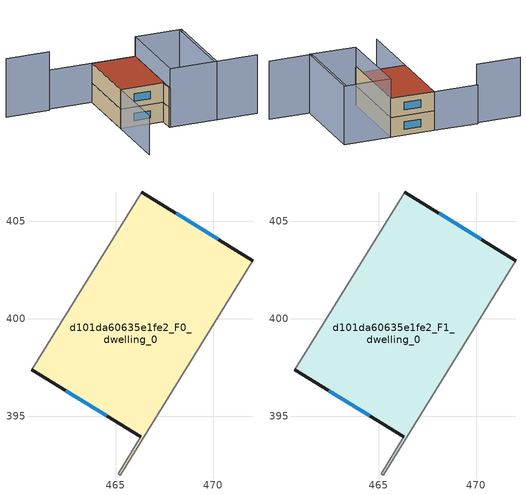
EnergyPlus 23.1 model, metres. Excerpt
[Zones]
d101da60635e1fe2_F0_dwelling_0
 floor ground (EU_floor_Construction): 472.03,402.97 465.23,391.98 465.13,392.04 466.28,393.93 460.7,397.38 466.33,406.5 z0
 wall outside (EU_wall_Construction): 460.7,397.38 466.28,393.93 / 472.03,402.97 466.33,406.5 z0:3
 wall adiabatic (EU_wall_Construction): 466.28,393.93 465.13,392.04 465.23,391.98 472.03,402.97 / 466.33,406.5 460.7,397.38 z0:3
 window (EU_Window_Construction): 462.44,396.31 464.54,395.01 / 470.25,404.07 468.11,405.4 z0.93:2.07
d101da60635e1fe2_F1_dwelling_0
 floor to d101da60635e1fe2_F0_dwelling_0 (EU_floor_Construction): 472.03,402.97 465.23,391.98 465.13,392.04 466.28,393.93 460.7,397.38 466.33,406.5 z3
 wall outside (EU_wall_Construction): 460.7,397.38 466.28,393.93 / 472.03,402.97 466.33,406.5 z3:6
 wall adiabatic (EU_wall_Construction): 466.28,393.93 465.13,392.04 465.23,391.98 472.03,402.97 / 466.33,406.5 460.7,397.38 z3:6
 window (EU_Window_Construction): 462.44,396.31 464.54,395.01 / 470.25,404.07 468.11,405.4 z3.93:5.07
 roof outside (EU_roof_Construction): 466.28,393.93 465.13,392.04 465.23,391.98 472.03,402.97 466.33,406.5 460.7,397.38 z6
shading: 476.67,384.97 471.04,388.45 / 471.04,388.45 477.8,399.39 / 454.71,413.2 460.41,409.68 / 465.23,391.98 472.03,402.97 / 472.03,402.97 478.16,399.18 / 478.16,399.18 471.36,388.19 / 471.36,388.19 465.23,391.98 z0:9; 460.63,410.02 466.33,406.5 / 466.33,406.5 455.2,388.49 z0:6
[Building]
EU S2 Campaign: North Axis=0; Terrain=City; Solar Distribution=FullExterior
[Site:Location]
Montreal-Trudeau.Intl.AP: Latitude=45.4667; Longitude=-73.75; Time Zone=-5; Elevation=36
[SizingPeriod:WeatherFileDays]
AnnualSizingPeriod: Begin Month=1; Begin Day of Month=1; End Month=12; End Day of Month=31; Day of Week for Start Day=Monday; Use Weather File Daylight Saving Period=No; Use Weather File Rain and Snow Indicators=No
[MATERIAL]
EU_InternalMass_Material: Roughness=MediumRough; Thickness=0.1; Conductivity=1; Density=1800; Specific Heat=900; Thermal Absorptance=0.9; Solar Absorptance=0.7; Visible Absorptance=0.7
[MATERIAL:NOMASS] Roughness=MediumRough; Thermal Absorptance=0.9; Solar Absorptance=0.7; Visible Absorptance=0.7
Name | Thermal Resistance
EU_wall_NoMass; EU_floor_NoMass | 1.51479
EU_roof_NoMass | 2.84114
[WINDOWMATERIAL:SIMPLEGLAZINGSYSTEM]
EU_Window_SimpleGlazing: UFactor=3.53504; Solar Heat Gain Coefficient=0.8; Visible Transmittance=0.8
[CONSTRUCTION]
EU_wall_Construction: EU_wall_NoMass
EU_roof_Construction: EU_roof_NoMass
EU_floor_Construction: EU_floor_NoMass
EU_Window_Construction: EU_Window_SimpleGlazing
EU_InternalMass_Construction: EU_InternalMass_Material
[ZONE] Type=1; Multiplier=1; Ceiling Height=autocalculate; Volume=216.3; Floor Area=autocalculate; Part of Total Floor Area=Yes
d101da60635e1fe2_F0_dwelling_0; d101da60635e1fe2_F1_dwelling_0
[INTERNALMASS] Construction=EU_InternalMass_Construction; Surface Area=72.0998
Name | Zone or ZoneList
d101da60635e1fe2_F0_dwelling_0_EU_InternalMass | d101da60635e1fe2_F0_dwelling_0
d101da60635e1fe2_F1_dwelling_0_EU_InternalMass | d101da60635e1fe2_F1_dwelling_0
[OTHEREQUIPMENT] Fuel Type=Electricity; Design Level Calculation Method=Watts/Area; Power per Zone Floor Area=1; Fraction Latent=0; Fraction Radiant=0; Fraction Lost=0; Carbon Dioxide Generation Rate=0; EndUse Subcategory=EU_Step8_InternalGains
Name | Zone or ZoneList or Space or SpaceList | Schedule
EU_Step8_InternalGain_d101da60635e1fe2_F0_dwelling_0_f000 | d101da60635e1fe2_F0_dwelling_0 | EU_Step8_GainSchedule_d101da60635e1fe2_F0_dwelling_0_f000
EU_Step8_InternalGain_d101da60635e1fe2_F1_dwelling_0_f000 | d101da60635e1fe2_F1_dwelling_0 | EU_Step8_GainSchedule_d101da60635e1fe2_F1_dwelling_0_f000
[ZONEVENTILATION:DESIGNFLOWRATE] Schedule=EU_AlwaysOn; Design Flow Rate Calculation Method=AirChanges/Hour; Air Changes per Hour=0.775154; Ventilation Type=Natural; Fan Pressure Rise=0; Fan Total Efficiency=1; Constant Term Coefficient=1; Temperature Term Coefficient=0; Velocity Term Coefficient=0; Velocity Squared Term Coefficient=0; Minimum Indoor Temperature=-100; Maximum Indoor Temperature=100; Delta Temperature=-100; Minimum Outdoor Temperature=-100; Maximum Outdoor Temperature=100; Maximum Wind Speed=40
Name | Zone or ZoneList or Space or SpaceList
EU_ConstantAir_d101da60635e1fe2_F0_dwelling_0 | d101da60635e1fe2_F0_dwelling_0
EU_ConstantAir_d101da60635e1fe2_F1_dwelling_0 | d101da60635e1fe2_F1_dwelling_0
[HVACTEMPLATE:THERMOSTAT] Constant Heating Setpoint=20; Constant Cooling Setpoint=50
EU_HeatOnly_d101da60635e1fe2_F0_dwelling_0; EU_HeatOnly_d101da60635e1fe2_F1_dwelling_0
[HVACTEMPLATE:ZONE:IDEALLOADSAIRSYSTEM] System Availability Schedule=EU_AlwaysOn; Maximum Heating Supply Air Temperature=50; Minimum Cooling Supply Air Temperature=13; Maximum Heating Supply Air Humidity Ratio=0.0156; Minimum Cooling Supply Air Humidity Ratio=0.0077; Heating Limit=NoLimit; Cooling Limit=NoLimit; Heating Availability Schedule=EU_AlwaysOn; Cooling Availability Schedule=EU_CoolingOff; Dehumidification Control Type=ConstantSensibleHeatRatio; Cooling Sensible Heat Ratio=0.7; Dehumidification Setpoint=60; Humidification Control Type=None; Humidification Setpoint=30; Outdoor Air Method=None; Outdoor Air Flow Rate per Person=0.00944; Outdoor Air Flow Rate per Zone Floor Area=0; Outdoor Air Flow Rate per Zone=0; Demand Controlled Ventilation Type=None; Outdoor Air Economizer Type=NoEconomizer; Heat Recovery Type=None; Sensible Heat Recovery Effectiveness=0.7; Latent Heat Recovery Effectiveness=0.65
Name | Template Thermostat
d101da60635e1fe2_F0_dwelling_0 | EU_HeatOnly_d101da60635e1fe2_F0_dwelling_0
d101da60635e1fe2_F1_dwelling_0 | EU_HeatOnly_d101da60635e1fe2_F1_dwelling_0
[SIZING:ZONE] Zone Cooling Design Supply Air Temperature Input Method=SupplyAirTemperature; Zone Cooling Design Supply Air Temperature=13; Zone Heating Design Supply Air Temperature Input Method=SupplyAirTemperature; Zone Heating Design Supply Air Temperature=50; Zone Cooling Design Supply Air Humidity Ratio=0.008; Zone Heating Design Supply Air Humidity Ratio=0.008; Cooling Design Air Flow Method=DesignDay; Cooling Design Air Flow Rate=0; Cooling Minimum Air Flow per Zone Floor Area=0.000762; Cooling Minimum Air Flow=0; Cooling Minimum Air Flow Fraction=0.2; Heating Design Air Flow Method=DesignDay; Heating Design Air Flow Rate=0; Heating Maximum Air Flow per Zone Floor Area=0.002032; Heating Maximum Air Flow=0.141576; Heating Maximum Air Flow Fraction=0.3; Account for Dedicated Outdoor Air System=No; Dedicated Outdoor Air System Control Strategy=NeutralSupplyAir; Dedicated Outdoor Air Low Setpoint Temperature for Design=autosize; Dedicated Outdoor Air High Setpoint Temperature for Design=autosize; Zone Load Sizing Method=Sensible Load Only No Latent Load; Zone Latent Cooling Design Supply Air Humidity Ratio Input Method=HumidityRatioDifference; Zone Cooling Design Supply Air Humidity Ratio Difference=0.005; Zone Latent Heating Design Supply Air Humidity Ratio Input Method=HumidityRatioDifference; Zone Humidification Design Supply Air Humidity Ratio Difference=0.005
d101da60635e1fe2_F0_dwelling_0; d101da60635e1fe2_F1_dwelling_0
[SCHEDULE:CONSTANT]
Name | Hourly Value
EU_AlwaysOn | 1
EU_CoolingOff | 0
[SCHEDULE:FILE] Column Number=1; Rows to Skip at Top=0; Number of Hours of Data=8760; Column Separator=Comma; Interpolate to Timestep=No; Minutes per Item=60; Adjust Schedule for Daylight Savings=Yes
Name | File
EU_Step8_GainSchedule_d101da60635e1fe2_F0_dwelling_0_f000 | ../../schedules/d101da60635e1fe2/d101da60635e1fe2_F0_dwelling_0_f000_gain.csv
EU_Step8_GainSchedule_d101da60635e1fe2_F1_dwelling_0_f000 | ../../schedules/d101da60635e1fe2/d101da60635e1fe2_F1_dwelling_0_f000_gain.csv
